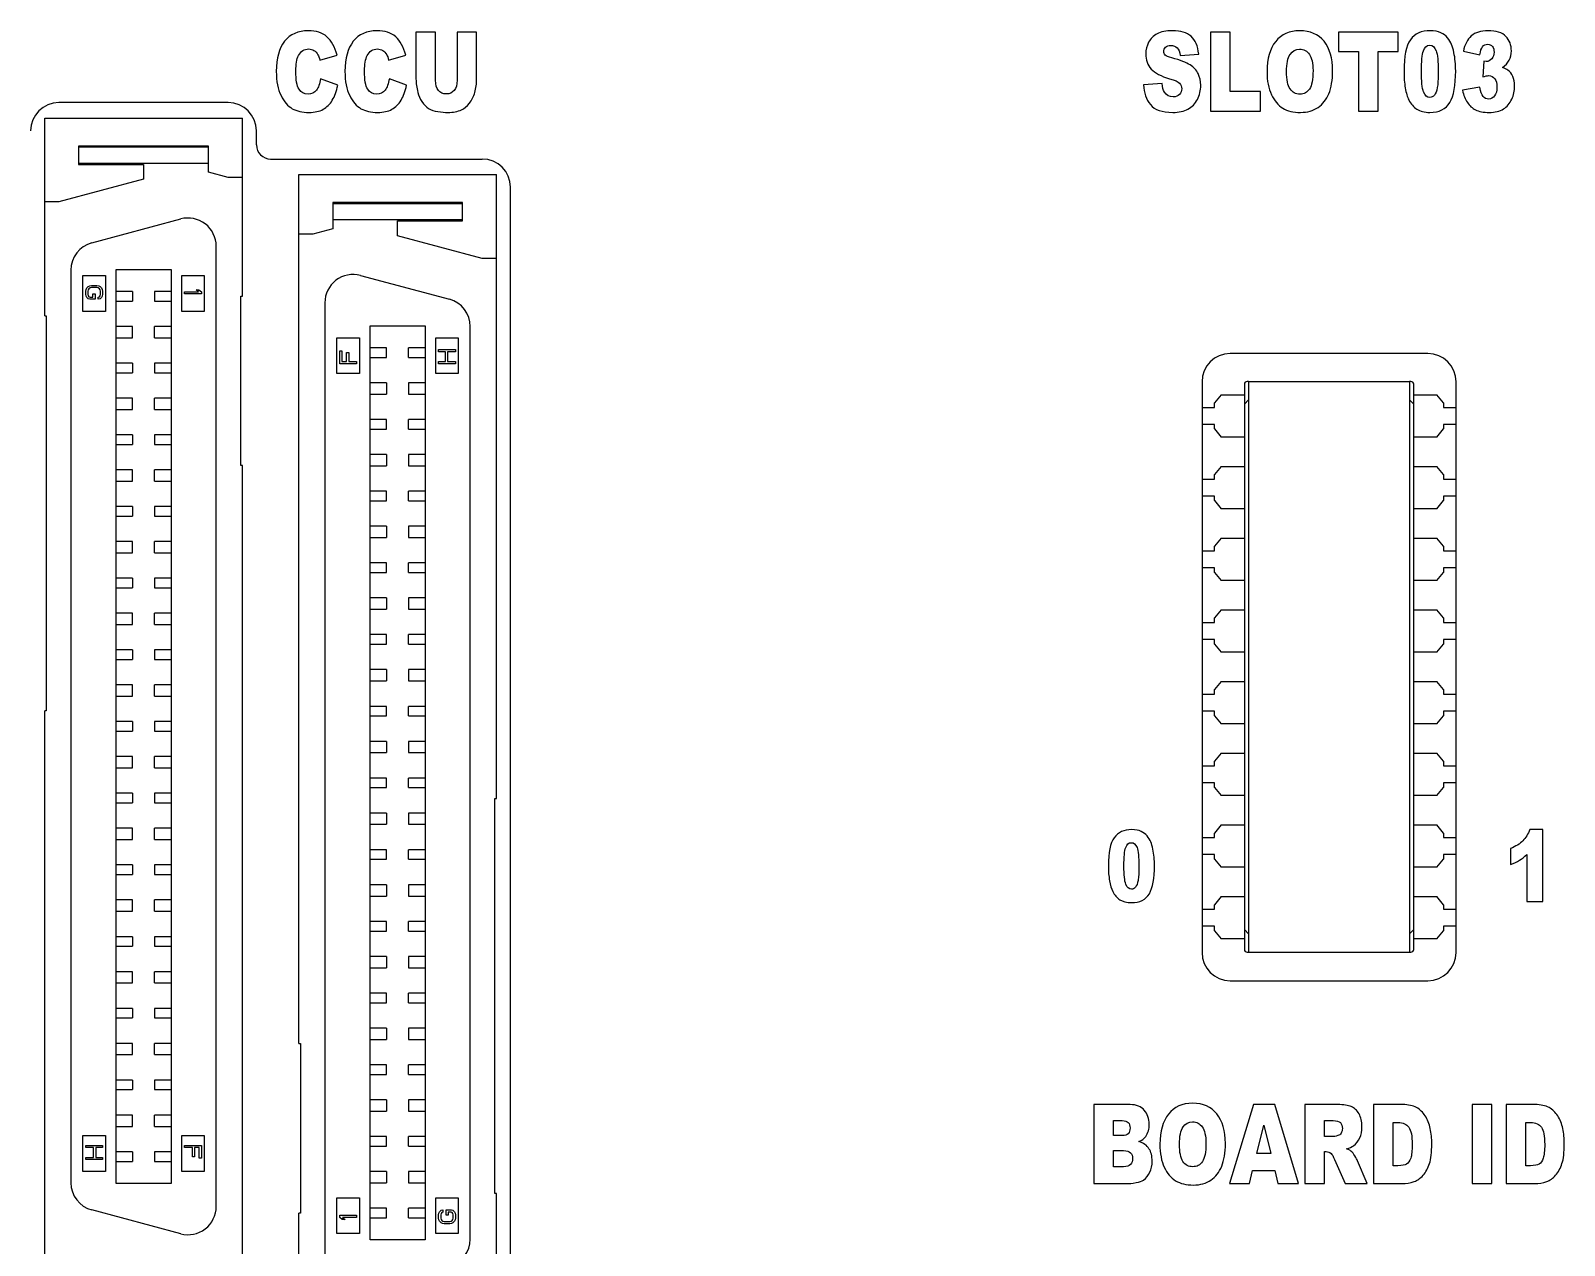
# Model space of a CAD drawing. Header units: inches. Extents: x 3 to 406, y 5 to 135.
# Drawn here: x 46.4 to 100.7, y 28.3 to 71.3 of the extents above; entities that cross this region are included whole.
import ezdxf

# ---------------------------------------------------------------- set-up
doc = ezdxf.new("R2010")
doc.units = ezdxf.units.IN
doc.header["$LTSCALE"] = 1.21
doc.header["$MEASUREMENT"] = 0
for name, color, linetype in [('BSEJ72C_4_00DXF_CONTINUOUS_LINE', 7, 'CONTINUOUS'), ('NONE-67138_DXF_CONTINUOUS_LINE', 7, 'CONTINUOUS'), ('NONE-72470_DXF_CONTINUOUS_LINE', 7, 'CONTINUOUS'), ('NONE-88662_DXF_CONTINUOUS_LINE', 7, 'CONTINUOUS'), ('TE_1734101_5DXF_CONTINUOUS_LINE', 7, 'CONTINUOUS')]:
    doc.layers.add(name, color=color, linetype=linetype)

msp = doc.modelspace()

# ---------------------------------------------------------------- linework, layer by layer
at = {"layer": 'BSEJ72C_4_00DXF_CONTINUOUS_LINE', "color": 4, "linetype": 'Continuous'}
for p, q in [((60.048, 71.28), (60.048, 69.61)), ((60.739, 71.28), (60.048, 71.28)), ((60.739, 69.57), (60.739, 71.28)), ((61.504, 71.28), (61.504, 69.57)), ((62.195, 71.28), (61.504, 71.28)), ((62.195, 69.61), (62.195, 71.28)), ((88.201, 71.28), (88.201, 68.48)), ((88.893, 71.28), (88.201, 71.28)), ((88.893, 69.169), (88.893, 71.28)), ((92.737, 71.28), (92.737, 70.588)), ((94.841, 71.28), (92.737, 71.28)), ((94.841, 70.588), (94.841, 71.28)), ((56.644, 70.286), (57.255, 70.456)), ((59.078, 70.286), (59.689, 70.456)), ((87.126, 70.445), (87.779, 70.493)), ((92.737, 70.588), (93.443, 70.588)), ((93.443, 70.588), (93.443, 68.48)), ((94.135, 68.48), (94.135, 70.588)), ((94.135, 70.588), (94.841, 70.588)), ((97.156, 70.602), (97.744, 70.47)), ((97.879, 70.244), (97.847, 69.689)), ((97.96, 70.235), (97.879, 70.244)), ((57.277, 69.396), (56.67, 69.626)), ((59.711, 69.396), (59.104, 69.626)), ((86.479, 69.458), (85.82, 69.406)), ((89.973, 69.169), (88.893, 69.169)), ((89.973, 68.48), (89.973, 69.169)), ((97.744, 69.322), (97.122, 69.219)), ((88.201, 68.48), (89.973, 68.48)), ((93.443, 68.48), (94.135, 68.48)), ((99.969, 43.022), (99.51, 43.022)), ((99.969, 40.48), (99.969, 43.022)), ((98.823, 42.352), (98.823, 41.783)), ((99.407, 42.146), (99.407, 40.48)), ((99.407, 40.48), (99.969, 40.48)), ((84.06, 33.28), (84.06, 30.48)), ((85.355, 33.28), (84.06, 33.28)), ((89.716, 33.28), (88.874, 30.48)), ((90.471, 33.28), (89.716, 33.28)), ((91.313, 30.48), (90.471, 33.28)), ((91.542, 33.28), (91.542, 30.48)), ((92.696, 33.28), (91.542, 33.28)), ((93.976, 33.28), (93.976, 30.48)), ((95.005, 33.28), (93.976, 33.28)), ((97.472, 33.28), (97.472, 30.48)), ((98.166, 33.28), (97.472, 33.28)), ((98.166, 30.48), (98.166, 33.28)), ((98.672, 33.28), (98.672, 30.48)), ((99.7, 33.28), (98.672, 33.28)), ((84.758, 32.181), (84.758, 32.712)), ((84.758, 32.712), (85.064, 32.712)), ((92.237, 32.145), (92.237, 32.714)), ((92.237, 32.714), (92.541, 32.714)), ((94.668, 31.116), (94.668, 32.646)), ((94.668, 32.646), (94.841, 32.646)), ((99.364, 31.116), (99.364, 32.646)), ((99.364, 32.646), (99.537, 32.646)), ((85.059, 32.181), (84.758, 32.181)), ((89.84, 31.547), (90.085, 32.554)), ((90.085, 32.554), (90.332, 31.547)), ((92.529, 32.145), (92.237, 32.145)), ((84.758, 31.081), (84.758, 31.649)), ((84.758, 31.649), (85.109, 31.649)), ((90.332, 31.547), (89.84, 31.547)), ((92.237, 30.48), (92.237, 31.616)), ((92.237, 31.616), (92.299, 31.616)), ((85.111, 31.081), (84.758, 31.081)), ((92.593, 31.335), (92.963, 30.48)), ((93.746, 30.48), (93.409, 31.289)), ((94.838, 31.116), (94.668, 31.116)), ((99.533, 31.116), (99.364, 31.116)), ((84.06, 30.48), (85.255, 30.48)), ((88.874, 30.48), (89.58, 30.48)), ((89.58, 30.48), (89.689, 30.942)), ((89.689, 30.942), (90.476, 30.942)), ((90.476, 30.942), (90.587, 30.48)), ((90.587, 30.48), (91.313, 30.48)), ((91.542, 30.48), (92.237, 30.48)), ((92.963, 30.48), (93.746, 30.48)), ((93.976, 30.48), (95.005, 30.48)), ((97.472, 30.48), (98.166, 30.48)), ((98.672, 30.48), (99.7, 30.48))]:
    msp.add_line(p, q, dxfattribs=at)
at = {"layer": 'BSEJ72C_4_00DXF_CONTINUOUS_LINE', "color": 7, "linetype": 'Continuous'}
for p, q in [((53.396, 68.78), (47.396, 68.78)), ((54.396, 67.28), (54.396, 67.78)), ((54.896, 66.78), (62.396, 66.78)), ((63.396, 23.68), (63.396, 65.78)), ((95.896, 59.89), (88.896, 59.89)), ((87.896, 58.89), (87.896, 38.67)), ((96.896, 38.67), (96.896, 58.89)), ((88.896, 37.67), (95.896, 37.67))]:
    msp.add_line(p, q, dxfattribs=at)
for centre, radius, start, end in [((47.396, 67.78), 1, 90, 180), ((53.396, 67.78), 1, 0, 90), ((54.896, 67.28), 0.5, 180, 270), ((62.396, 65.78), 1, 0, 90), ((88.896, 58.89), 1, 90, 180), ((95.896, 58.89), 1, 0, 90), ((88.896, 38.67), 1, 180, 270), ((95.896, 38.67), 1, 270, 0)]:
    msp.add_arc(centre, radius, start, end, dxfattribs=at)
at = {"layer": 'BSEJ72C_4_00DXF_CONTINUOUS_LINE', "color": 4, "linetype": 'Continuous'}
for points in [[(56.23, 71.327), (55.869, 71.327), (55.59, 71.201), (55.393, 70.953)], [(56.894, 71.113), (56.733, 71.255), (56.511, 71.327), (56.23, 71.327)], [(58.664, 71.327), (58.303, 71.327), (58.024, 71.201), (57.827, 70.953)], [(59.328, 71.113), (59.167, 71.255), (58.945, 71.327), (58.664, 71.327)], [(86.304, 71.217), (86.17, 71.144), (86.071, 71.043), (86.003, 70.915)], [(86.856, 71.327), (86.622, 71.327), (86.439, 71.289), (86.304, 71.217)], [(87.51, 71.127), (87.36, 71.261), (87.142, 71.327), (86.856, 71.327)], [(91.357, 71.327), (90.994, 71.327), (90.709, 71.199), (90.506, 70.945)], [(92.219, 70.951), (92.017, 71.201), (91.73, 71.327), (91.357, 71.327)], [(95.984, 71.327), (95.669, 71.327), (95.435, 71.22), (95.283, 71.008)], [(96.355, 71.256), (96.258, 71.303), (96.134, 71.327), (95.984, 71.327)], [(96.592, 71.075), (96.531, 71.15), (96.452, 71.211), (96.355, 71.256)], [(98.028, 71.327), (97.773, 71.327), (97.576, 71.264), (97.437, 71.14)], [(98.662, 71.122), (98.531, 71.259), (98.32, 71.327), (98.028, 71.327)], [(55.393, 70.953), (55.195, 70.705), (55.098, 70.349), (55.098, 69.885)], [(55.885, 70.444), (55.969, 70.6), (56.089, 70.68), (56.247, 70.68)], [(56.247, 70.68), (56.315, 70.68), (56.378, 70.661), (56.434, 70.625)], [(57.255, 70.456), (57.176, 70.751), (57.056, 70.97), (56.894, 71.113)], [(57.827, 70.953), (57.629, 70.705), (57.532, 70.349), (57.532, 69.885)], [(58.319, 70.444), (58.403, 70.6), (58.523, 70.68), (58.681, 70.68)], [(58.681, 70.68), (58.749, 70.68), (58.812, 70.661), (58.868, 70.625)], [(59.689, 70.456), (59.61, 70.751), (59.491, 70.97), (59.328, 71.113)], [(86.003, 70.915), (85.936, 70.787), (85.904, 70.651), (85.904, 70.508)], [(86.544, 70.586), (86.544, 70.647), (86.564, 70.699), (86.605, 70.742)], [(86.605, 70.742), (86.645, 70.783), (86.706, 70.806), (86.787, 70.806)], [(86.787, 70.806), (86.885, 70.806), (86.961, 70.777), (87.016, 70.72)], [(87.016, 70.72), (87.071, 70.663), (87.108, 70.571), (87.126, 70.445)], [(87.779, 70.493), (87.75, 70.783), (87.66, 70.993), (87.51, 71.127)], [(90.506, 70.945), (90.301, 70.689), (90.201, 70.334), (90.201, 69.878)], [(91.02, 70.487), (91.104, 70.609), (91.215, 70.672), (91.356, 70.672)], [(91.356, 70.672), (91.501, 70.672), (91.616, 70.611), (91.701, 70.489)], [(92.522, 69.901), (92.522, 70.351), (92.421, 70.701), (92.219, 70.951)], [(95.283, 71.008), (95.13, 70.795), (95.053, 70.422), (95.053, 69.891)], [(95.74, 70.613), (95.785, 70.743), (95.859, 70.81), (95.963, 70.81)], [(95.963, 70.81), (96.063, 70.81), (96.138, 70.745), (96.189, 70.617)], [(96.736, 70.84), (96.701, 70.922), (96.653, 71.001), (96.592, 71.075)], [(96.821, 70.554), (96.8, 70.663), (96.771, 70.758), (96.736, 70.84)], [(97.437, 71.14), (97.298, 71.014), (97.205, 70.835), (97.156, 70.602)], [(97.744, 70.47), (97.76, 70.607), (97.792, 70.705), (97.837, 70.76)], [(97.837, 70.76), (97.883, 70.816), (97.943, 70.844), (98.016, 70.844)], [(98.016, 70.844), (98.086, 70.844), (98.143, 70.817), (98.184, 70.767)], [(98.184, 70.767), (98.224, 70.716), (98.245, 70.647), (98.245, 70.563)], [(98.858, 70.609), (98.858, 70.816), (98.792, 70.986), (98.662, 71.122)], [(55.791, 69.891), (55.791, 70.141), (55.822, 70.325), (55.885, 70.444)], [(56.434, 70.625), (56.49, 70.59), (56.537, 70.539), (56.576, 70.473)], [(56.576, 70.473), (56.6, 70.434), (56.623, 70.371), (56.644, 70.286)], [(58.225, 69.891), (58.225, 70.141), (58.256, 70.325), (58.319, 70.444)], [(58.868, 70.625), (58.924, 70.59), (58.971, 70.539), (59.01, 70.473)], [(59.01, 70.473), (59.034, 70.434), (59.057, 70.371), (59.078, 70.286)], [(85.904, 70.508), (85.904, 70.288), (85.968, 70.109), (86.099, 69.967)], [(86.594, 70.464), (86.561, 70.5), (86.544, 70.54), (86.544, 70.586)], [(86.827, 70.361), (86.705, 70.393), (86.627, 70.428), (86.594, 70.464)], [(87.476, 70.115), (87.345, 70.199), (87.129, 70.281), (86.827, 70.361)], [(87.762, 69.805), (87.702, 69.927), (87.608, 70.031), (87.476, 70.115)], [(90.893, 69.874), (90.893, 70.159), (90.934, 70.363), (91.02, 70.487)], [(91.701, 70.489), (91.787, 70.367), (91.829, 70.176), (91.829, 69.912)], [(95.671, 69.889), (95.671, 70.241), (95.694, 70.483), (95.74, 70.613)], [(96.189, 70.617), (96.239, 70.489), (96.265, 70.239), (96.265, 69.868)], [(96.884, 69.901), (96.884, 70.126), (96.863, 70.344), (96.821, 70.554)], [(98.163, 70.332), (98.108, 70.267), (98.041, 70.235), (97.96, 70.235)], [(98.245, 70.563), (98.245, 70.474), (98.218, 70.397), (98.163, 70.332)], [(98.539, 70.023), (98.646, 70.095), (98.725, 70.181), (98.778, 70.281)], [(98.778, 70.281), (98.831, 70.378), (98.858, 70.487), (98.858, 70.609)], [(55.098, 69.885), (55.098, 69.538), (55.153, 69.253), (55.266, 69.03)], [(55.904, 69.253), (55.828, 69.368), (55.791, 69.582), (55.791, 69.891)], [(56.67, 69.626), (56.639, 69.448), (56.589, 69.312), (56.522, 69.22)], [(57.532, 69.885), (57.532, 69.538), (57.587, 69.253), (57.7, 69.03)], [(58.338, 69.253), (58.262, 69.368), (58.225, 69.582), (58.225, 69.891)], [(59.104, 69.626), (59.073, 69.448), (59.023, 69.312), (58.956, 69.22)], [(60.048, 69.61), (60.048, 69.473), (60.07, 69.316), (60.112, 69.137)], [(60.84, 69.213), (60.773, 69.299), (60.739, 69.417), (60.739, 69.57)], [(61.504, 69.57), (61.504, 69.416), (61.469, 69.295), (61.402, 69.211)], [(62.132, 69.142), (62.174, 69.289), (62.195, 69.444), (62.195, 69.61)], [(86.099, 69.967), (86.228, 69.826), (86.445, 69.712), (86.749, 69.627)], [(86.749, 69.627), (86.934, 69.576), (87.052, 69.522), (87.103, 69.465)], [(87.852, 69.391), (87.852, 69.543), (87.822, 69.681), (87.762, 69.805)], [(90.201, 69.878), (90.201, 69.549), (90.251, 69.278), (90.354, 69.06)], [(91.018, 69.264), (90.934, 69.387), (90.893, 69.591), (90.893, 69.874)], [(91.829, 69.912), (91.829, 69.599), (91.788, 69.381), (91.707, 69.261)], [(92.389, 69.095), (92.477, 69.305), (92.522, 69.572), (92.522, 69.901)], [(95.053, 69.891), (95.053, 69.673), (95.067, 69.477), (95.098, 69.297)], [(95.746, 69.158), (95.695, 69.288), (95.671, 69.532), (95.671, 69.889)], [(96.265, 69.868), (96.265, 69.614), (96.253, 69.427), (96.232, 69.309)], [(96.678, 68.785), (96.815, 69.02), (96.884, 69.393), (96.884, 69.901)], [(97.847, 69.689), (97.932, 69.719), (97.999, 69.734), (98.048, 69.734)], [(98.048, 69.734), (98.14, 69.734), (98.212, 69.698), (98.265, 69.627)], [(98.265, 69.627), (98.319, 69.555), (98.346, 69.456), (98.346, 69.326)], [(98.737, 69.929), (98.692, 69.964), (98.624, 69.996), (98.539, 70.023)], [(98.91, 69.702), (98.869, 69.796), (98.811, 69.872), (98.737, 69.929)], [(98.973, 69.368), (98.973, 69.498), (98.951, 69.608), (98.91, 69.702)], [(55.266, 69.03), (55.377, 68.808), (55.51, 68.652), (55.665, 68.564)], [(56.222, 69.081), (56.085, 69.081), (55.979, 69.139), (55.904, 69.253)], [(56.522, 69.22), (56.454, 69.127), (56.354, 69.081), (56.222, 69.081)], [(57.084, 68.864), (57.171, 69.005), (57.235, 69.183), (57.277, 69.396)], [(57.7, 69.03), (57.811, 68.808), (57.944, 68.652), (58.099, 68.564)], [(58.656, 69.081), (58.519, 69.081), (58.413, 69.139), (58.338, 69.253)], [(58.956, 69.22), (58.889, 69.127), (58.788, 69.081), (58.656, 69.081)], [(59.518, 68.864), (59.605, 69.005), (59.669, 69.183), (59.711, 69.396)], [(60.112, 69.137), (60.138, 69.026), (60.187, 68.919), (60.259, 68.814)], [(61.122, 69.085), (61.002, 69.085), (60.907, 69.127), (60.84, 69.213)], [(61.402, 69.211), (61.335, 69.127), (61.242, 69.085), (61.122, 69.085)], [(61.938, 68.757), (62.027, 68.867), (62.091, 68.995), (62.132, 69.142)], [(85.82, 69.406), (85.838, 69.123), (85.922, 68.89), (86.069, 68.707)], [(86.565, 69.151), (86.521, 69.221), (86.492, 69.324), (86.479, 69.458)], [(86.871, 68.982), (86.738, 68.982), (86.636, 69.037), (86.565, 69.151)], [(87.099, 69.068), (87.045, 69.011), (86.969, 68.982), (86.871, 68.982)], [(87.18, 69.27), (87.18, 69.194), (87.152, 69.125), (87.099, 69.068)], [(87.103, 69.465), (87.154, 69.408), (87.18, 69.343), (87.18, 69.27)], [(87.733, 68.894), (87.812, 69.045), (87.852, 69.211), (87.852, 69.391)], [(90.354, 69.06), (90.457, 68.843), (90.592, 68.682), (90.757, 68.582)], [(91.362, 69.079), (91.217, 69.079), (91.102, 69.14), (91.018, 69.264)], [(91.707, 69.261), (91.625, 69.139), (91.51, 69.079), (91.362, 69.079)], [(92.007, 68.606), (92.173, 68.722), (92.3, 68.885), (92.389, 69.095)], [(95.098, 69.297), (95.128, 69.118), (95.17, 68.978), (95.223, 68.874)], [(95.966, 68.963), (95.869, 68.963), (95.796, 69.028), (95.746, 69.158)], [(96.129, 69.045), (96.083, 68.99), (96.028, 68.963), (95.966, 68.963)], [(96.232, 69.309), (96.21, 69.188), (96.175, 69.1), (96.129, 69.045)], [(97.122, 69.219), (97.162, 69.043), (97.22, 68.898), (97.297, 68.783)], [(97.857, 68.995), (97.805, 69.056), (97.769, 69.165), (97.744, 69.322)], [(98.262, 69.02), (98.207, 68.944), (98.137, 68.906), (98.054, 68.906)], [(98.346, 69.326), (98.346, 69.198), (98.317, 69.097), (98.262, 69.02)], [(98.87, 68.898), (98.938, 69.047), (98.973, 69.204), (98.973, 69.368)], [(55.665, 68.564), (55.819, 68.478), (56.017, 68.432), (56.262, 68.432)], [(56.262, 68.432), (56.462, 68.432), (56.627, 68.468), (56.757, 68.541)], [(56.757, 68.541), (56.887, 68.613), (56.995, 68.72), (57.084, 68.864)], [(58.099, 68.564), (58.253, 68.478), (58.452, 68.432), (58.696, 68.432)], [(58.696, 68.432), (58.896, 68.432), (59.061, 68.468), (59.191, 68.541)], [(59.191, 68.541), (59.321, 68.613), (59.429, 68.72), (59.518, 68.864)], [(60.259, 68.814), (60.331, 68.711), (60.41, 68.631), (60.497, 68.573)], [(60.497, 68.573), (60.583, 68.516), (60.692, 68.48), (60.82, 68.461)], [(61.177, 68.432), (61.365, 68.432), (61.527, 68.464), (61.661, 68.525)], [(61.661, 68.525), (61.758, 68.569), (61.85, 68.646), (61.938, 68.757)], [(86.069, 68.707), (86.216, 68.524), (86.479, 68.432), (86.861, 68.432)], [(86.861, 68.432), (87.077, 68.432), (87.256, 68.472), (87.399, 68.55)], [(87.399, 68.55), (87.542, 68.627), (87.654, 68.741), (87.733, 68.894)], [(90.757, 68.582), (90.922, 68.482), (91.131, 68.432), (91.385, 68.432)], [(91.385, 68.432), (91.632, 68.432), (91.84, 68.489), (92.007, 68.606)], [(95.223, 68.874), (95.298, 68.73), (95.394, 68.619), (95.51, 68.545)], [(95.51, 68.545), (95.626, 68.47), (95.778, 68.432), (95.967, 68.432)], [(95.967, 68.432), (96.303, 68.432), (96.54, 68.548), (96.678, 68.785)], [(97.297, 68.783), (97.373, 68.669), (97.469, 68.581), (97.587, 68.522)], [(97.587, 68.522), (97.704, 68.462), (97.865, 68.432), (98.07, 68.432)], [(98.054, 68.906), (97.975, 68.906), (97.909, 68.934), (97.857, 68.995)], [(98.07, 68.432), (98.277, 68.432), (98.447, 68.474), (98.575, 68.553)], [(98.575, 68.553), (98.704, 68.632), (98.802, 68.749), (98.87, 68.898)], [(60.82, 68.461), (60.948, 68.441), (61.067, 68.432), (61.177, 68.432)], [(85.41, 43.022), (85.129, 43.022), (84.92, 42.927), (84.784, 42.737)], [(85.741, 42.959), (85.654, 43), (85.544, 43.022), (85.41, 43.022)], [(85.953, 42.797), (85.898, 42.864), (85.827, 42.918), (85.741, 42.959)], [(99.51, 43.022), (99.45, 42.865), (99.368, 42.732), (99.264, 42.627)], [(84.784, 42.737), (84.647, 42.546), (84.579, 42.214), (84.579, 41.74)], [(85.13, 41.738), (85.13, 42.052), (85.151, 42.269), (85.192, 42.384)], [(85.192, 42.384), (85.233, 42.5), (85.298, 42.56), (85.391, 42.56)], [(85.391, 42.56), (85.481, 42.56), (85.548, 42.502), (85.593, 42.388)], [(85.593, 42.388), (85.638, 42.274), (85.661, 42.05), (85.661, 41.719)], [(86.081, 42.587), (86.05, 42.661), (86.008, 42.731), (85.953, 42.797)], [(86.158, 42.332), (86.138, 42.429), (86.113, 42.514), (86.081, 42.587)], [(99.264, 42.627), (99.159, 42.519), (99.012, 42.427), (98.823, 42.352)], [(86.214, 41.748), (86.214, 41.95), (86.194, 42.144), (86.158, 42.332)], [(98.823, 41.783), (98.952, 41.83), (99.058, 41.881), (99.143, 41.935)], [(99.143, 41.935), (99.227, 41.989), (99.316, 42.059), (99.407, 42.146)], [(84.579, 41.74), (84.579, 41.545), (84.591, 41.37), (84.619, 41.21)], [(85.197, 41.085), (85.152, 41.201), (85.13, 41.419), (85.13, 41.738)], [(85.661, 41.719), (85.661, 41.493), (85.65, 41.325), (85.631, 41.22)], [(86.03, 40.752), (86.152, 40.962), (86.214, 41.295), (86.214, 41.748)], [(84.619, 41.21), (84.646, 41.049), (84.683, 40.925), (84.731, 40.832)], [(84.731, 40.832), (84.797, 40.703), (84.883, 40.604), (84.987, 40.538)], [(85.394, 40.911), (85.308, 40.911), (85.242, 40.969), (85.197, 41.085)], [(85.54, 40.984), (85.499, 40.935), (85.45, 40.911), (85.394, 40.911)], [(85.631, 41.22), (85.612, 41.112), (85.581, 41.034), (85.54, 40.984)], [(84.987, 40.538), (85.091, 40.471), (85.226, 40.437), (85.395, 40.437)], [(85.395, 40.437), (85.695, 40.437), (85.907, 40.541), (86.03, 40.752)], [(85.852, 33.079), (85.736, 33.213), (85.571, 33.28), (85.355, 33.28)], [(87.562, 33.327), (87.198, 33.327), (86.914, 33.199), (86.711, 32.945)], [(88.424, 32.951), (88.222, 33.201), (87.935, 33.327), (87.562, 33.327)], [(93.186, 33.211), (93.073, 33.257), (92.91, 33.28), (92.696, 33.28)], [(93.459, 32.955), (93.39, 33.079), (93.299, 33.165), (93.186, 33.211)], [(95.495, 33.177), (95.37, 33.245), (95.206, 33.28), (95.005, 33.28)], [(95.804, 32.88), (95.723, 33.008), (95.62, 33.108), (95.495, 33.177)], [(100.19, 33.177), (100.065, 33.245), (99.902, 33.28), (99.7, 33.28)], [(100.5, 32.88), (100.418, 33.008), (100.316, 33.108), (100.19, 33.177)], [(85.064, 32.712), (85.168, 32.712), (85.241, 32.689), (85.284, 32.644)], [(85.284, 32.644), (85.326, 32.598), (85.348, 32.533), (85.348, 32.453)], [(86.026, 32.583), (86.026, 32.779), (85.968, 32.945), (85.852, 33.079)], [(86.711, 32.945), (86.506, 32.689), (86.405, 32.334), (86.405, 31.878)], [(87.224, 32.487), (87.308, 32.609), (87.42, 32.672), (87.56, 32.672)], [(87.56, 32.672), (87.705, 32.672), (87.82, 32.611), (87.906, 32.489)], [(88.726, 31.901), (88.726, 32.351), (88.625, 32.701), (88.424, 32.951)], [(92.541, 32.714), (92.667, 32.714), (92.754, 32.689), (92.799, 32.641)], [(92.799, 32.641), (92.846, 32.592), (92.868, 32.523), (92.868, 32.434)], [(93.564, 32.502), (93.564, 32.68), (93.529, 32.831), (93.459, 32.955)], [(94.841, 32.646), (95.02, 32.646), (95.148, 32.59), (95.225, 32.48)], [(95.982, 32.432), (95.946, 32.602), (95.886, 32.751), (95.804, 32.88)], [(99.537, 32.646), (99.715, 32.646), (99.844, 32.59), (99.921, 32.48)], [(100.678, 32.432), (100.641, 32.602), (100.582, 32.751), (100.5, 32.88)], [(85.284, 32.25), (85.241, 32.204), (85.166, 32.181), (85.059, 32.181)], [(85.348, 32.453), (85.348, 32.365), (85.326, 32.296), (85.284, 32.25)], [(85.661, 31.969), (85.766, 32.015), (85.847, 32.076), (85.903, 32.156)], [(85.903, 32.156), (85.985, 32.275), (86.026, 32.416), (86.026, 32.583)], [(87.097, 31.874), (87.097, 32.159), (87.139, 32.363), (87.224, 32.487)], [(87.906, 32.489), (87.991, 32.367), (88.034, 32.176), (88.034, 31.912)], [(92.713, 32.182), (92.621, 32.157), (92.56, 32.145), (92.529, 32.145)], [(92.825, 32.271), (92.795, 32.223), (92.758, 32.195), (92.713, 32.182)], [(92.868, 32.434), (92.868, 32.372), (92.853, 32.317), (92.825, 32.271)], [(93.265, 31.825), (93.357, 31.895), (93.431, 31.987), (93.483, 32.099)], [(93.483, 32.099), (93.536, 32.212), (93.564, 32.346), (93.564, 32.502)], [(95.225, 32.48), (95.303, 32.371), (95.342, 32.168), (95.342, 31.872)], [(96.037, 31.889), (96.037, 32.08), (96.019, 32.26), (95.982, 32.432)], [(99.921, 32.48), (99.998, 32.371), (100.038, 32.168), (100.038, 31.872)], [(100.733, 31.889), (100.733, 32.08), (100.715, 32.26), (100.678, 32.432)], [(85.109, 31.649), (85.23, 31.649), (85.314, 31.622), (85.363, 31.572)], [(85.363, 31.572), (85.412, 31.522), (85.436, 31.456), (85.436, 31.374)], [(86.016, 31.719), (85.939, 31.838), (85.821, 31.92), (85.661, 31.969)], [(86.13, 31.276), (86.13, 31.454), (86.092, 31.601), (86.016, 31.719)], [(86.405, 31.878), (86.405, 31.549), (86.456, 31.278), (86.559, 31.06)], [(87.222, 31.264), (87.139, 31.387), (87.097, 31.591), (87.097, 31.874)], [(88.034, 31.912), (88.034, 31.599), (87.993, 31.381), (87.912, 31.261)], [(88.593, 31.095), (88.682, 31.305), (88.726, 31.572), (88.726, 31.901)], [(92.299, 31.616), (92.361, 31.616), (92.418, 31.593), (92.467, 31.55)], [(92.467, 31.55), (92.505, 31.517), (92.546, 31.446), (92.593, 31.335)], [(93.021, 31.715), (93.125, 31.744), (93.206, 31.78), (93.265, 31.825)], [(93.202, 31.611), (93.165, 31.645), (93.104, 31.679), (93.021, 31.715)], [(93.313, 31.463), (93.264, 31.54), (93.228, 31.587), (93.202, 31.611)], [(95.342, 31.872), (95.342, 31.647), (95.324, 31.484), (95.29, 31.385)], [(95.955, 31.192), (96.01, 31.356), (96.037, 31.589), (96.037, 31.889)], [(100.038, 31.872), (100.038, 31.647), (100.019, 31.484), (99.985, 31.385)], [(100.65, 31.192), (100.705, 31.356), (100.733, 31.589), (100.733, 31.889)], [(85.363, 31.16), (85.314, 31.106), (85.23, 31.081), (85.111, 31.081)], [(85.436, 31.374), (85.436, 31.284), (85.412, 31.213), (85.363, 31.16)], [(86.049, 30.885), (86.103, 30.999), (86.13, 31.131), (86.13, 31.276)], [(86.559, 31.06), (86.662, 30.843), (86.796, 30.682), (86.961, 30.582)], [(87.566, 31.079), (87.421, 31.079), (87.307, 31.14), (87.222, 31.264)], [(87.912, 31.261), (87.829, 31.139), (87.715, 31.079), (87.566, 31.079)], [(88.211, 30.606), (88.378, 30.722), (88.505, 30.885), (88.593, 31.095)], [(93.409, 31.289), (93.393, 31.331), (93.36, 31.389), (93.313, 31.463)], [(95.147, 31.175), (95.086, 31.135), (94.982, 31.116), (94.838, 31.116)], [(95.29, 31.385), (95.255, 31.286), (95.208, 31.215), (95.147, 31.175)], [(95.728, 30.778), (95.825, 30.888), (95.9, 31.028), (95.955, 31.192)], [(99.842, 31.175), (99.781, 31.135), (99.677, 31.116), (99.533, 31.116)], [(99.985, 31.385), (99.951, 31.286), (99.903, 31.215), (99.842, 31.175)], [(100.424, 30.778), (100.521, 30.888), (100.595, 31.028), (100.65, 31.192)], [(85.255, 30.48), (85.305, 30.48), (85.409, 30.491), (85.565, 30.517)], [(85.565, 30.517), (85.681, 30.537), (85.77, 30.568), (85.828, 30.609)], [(85.828, 30.609), (85.921, 30.676), (85.994, 30.768), (86.049, 30.885)], [(86.961, 30.582), (87.126, 30.482), (87.336, 30.432), (87.589, 30.432)], [(87.589, 30.432), (87.837, 30.432), (88.045, 30.489), (88.211, 30.606)], [(95.005, 30.48), (95.127, 30.48), (95.264, 30.504), (95.417, 30.556)], [(95.417, 30.556), (95.527, 30.592), (95.631, 30.667), (95.728, 30.778)], [(99.7, 30.48), (99.822, 30.48), (99.96, 30.504), (100.113, 30.556)], [(100.113, 30.556), (100.223, 30.592), (100.326, 30.667), (100.424, 30.778)]]:
    msp.add_open_spline(points, degree=3, dxfattribs=at)
at = {"layer": 'NONE-67138_DXF_CONTINUOUS_LINE', "color": 7, "linetype": 'Continuous'}
for p, q in [((88.577, 58.43), (88.34, 58.142)), ((88.34, 57.98), (88.34, 58.142)), ((88.577, 58.43), (89.396, 58.43)), ((95.396, 58.43), (96.216, 58.43)), ((96.453, 58.142), (96.216, 58.43)), ((96.453, 58.142), (96.453, 57.98)), ((87.896, 57.98), (88.34, 57.98)), ((96.453, 57.98), (96.896, 57.98)), ((88.34, 57.38), (87.896, 57.38)), ((88.34, 57.217), (88.34, 57.38)), ((88.34, 57.217), (88.577, 56.93)), ((96.216, 56.93), (96.453, 57.217)), ((96.453, 57.38), (96.453, 57.217)), ((96.896, 57.38), (96.453, 57.38)), ((89.396, 56.93), (88.577, 56.93)), ((96.216, 56.93), (95.396, 56.93)), ((87.896, 55.44), (88.34, 55.44)), ((88.577, 55.89), (88.34, 55.602)), ((88.34, 55.44), (88.34, 55.602)), ((88.577, 55.89), (89.396, 55.89)), ((95.396, 55.89), (96.216, 55.89)), ((96.453, 55.602), (96.216, 55.89)), ((96.453, 55.602), (96.453, 55.44)), ((96.453, 55.44), (96.896, 55.44)), ((88.34, 54.84), (87.896, 54.84)), ((88.34, 54.677), (88.34, 54.84)), ((88.34, 54.677), (88.577, 54.39)), ((89.396, 54.39), (88.577, 54.39)), ((96.216, 54.39), (95.396, 54.39)), ((96.216, 54.39), (96.453, 54.677)), ((96.453, 54.84), (96.453, 54.677)), ((96.896, 54.84), (96.453, 54.84)), ((88.577, 53.35), (88.34, 53.062)), ((88.577, 53.35), (89.396, 53.35)), ((95.396, 53.35), (96.216, 53.35)), ((96.453, 53.062), (96.216, 53.35)), ((87.896, 52.9), (88.34, 52.9)), ((88.34, 52.9), (88.34, 53.062)), ((96.453, 53.062), (96.453, 52.9)), ((96.453, 52.9), (96.896, 52.9)), ((88.34, 52.3), (87.896, 52.3)), ((88.34, 52.137), (88.34, 52.3)), ((96.453, 52.3), (96.453, 52.137)), ((96.896, 52.3), (96.453, 52.3)), ((88.34, 52.137), (88.577, 51.85)), ((89.396, 51.85), (88.577, 51.85)), ((96.216, 51.85), (95.396, 51.85)), ((96.216, 51.85), (96.453, 52.137)), ((88.577, 50.81), (88.34, 50.522)), ((88.577, 50.81), (89.396, 50.81)), ((95.396, 50.81), (96.216, 50.81)), ((96.453, 50.522), (96.216, 50.81)), ((87.896, 50.36), (88.34, 50.36)), ((88.34, 50.36), (88.34, 50.522)), ((96.453, 50.522), (96.453, 50.36)), ((96.453, 50.36), (96.896, 50.36)), ((88.34, 49.76), (87.896, 49.76)), ((88.34, 49.597), (88.34, 49.76)), ((88.34, 49.597), (88.577, 49.31)), ((96.216, 49.31), (96.453, 49.597)), ((96.453, 49.76), (96.453, 49.597)), ((96.896, 49.76), (96.453, 49.76)), ((89.396, 49.31), (88.577, 49.31)), ((96.216, 49.31), (95.396, 49.31)), ((87.896, 47.82), (88.34, 47.82)), ((88.577, 48.27), (88.34, 47.982)), ((88.34, 47.82), (88.34, 47.982)), ((88.577, 48.27), (89.396, 48.27)), ((95.396, 48.27), (96.216, 48.27)), ((96.453, 47.982), (96.216, 48.27)), ((96.453, 47.982), (96.453, 47.82)), ((96.453, 47.82), (96.896, 47.82)), ((88.34, 47.22), (87.896, 47.22)), ((88.34, 47.057), (88.34, 47.22)), ((88.34, 47.057), (88.577, 46.77)), ((89.396, 46.77), (88.577, 46.77)), ((96.216, 46.77), (95.396, 46.77)), ((96.216, 46.77), (96.453, 47.057)), ((96.453, 47.22), (96.453, 47.057)), ((96.896, 47.22), (96.453, 47.22)), ((88.577, 45.73), (88.34, 45.442)), ((88.577, 45.73), (89.396, 45.73)), ((95.396, 45.73), (96.216, 45.73)), ((96.453, 45.442), (96.216, 45.73)), ((87.896, 45.28), (88.34, 45.28)), ((88.34, 45.28), (88.34, 45.442)), ((96.453, 45.442), (96.453, 45.28)), ((96.453, 45.28), (96.896, 45.28)), ((88.34, 44.68), (87.896, 44.68)), ((88.34, 44.517), (88.34, 44.68)), ((96.453, 44.68), (96.453, 44.517)), ((96.896, 44.68), (96.453, 44.68)), ((88.34, 44.517), (88.577, 44.23)), ((89.396, 44.23), (88.577, 44.23)), ((96.216, 44.23), (95.396, 44.23)), ((96.216, 44.23), (96.453, 44.517)), ((88.577, 43.19), (88.34, 42.902)), ((88.577, 43.19), (89.396, 43.19)), ((95.396, 43.19), (96.216, 43.19)), ((96.453, 42.902), (96.216, 43.19)), ((87.896, 42.74), (88.34, 42.74)), ((88.34, 42.74), (88.34, 42.902)), ((96.453, 42.902), (96.453, 42.74)), ((96.453, 42.74), (96.896, 42.74)), ((88.34, 42.14), (87.896, 42.14)), ((88.34, 41.977), (88.34, 42.14)), ((88.34, 41.977), (88.577, 41.69)), ((96.216, 41.69), (96.453, 41.977)), ((96.453, 42.14), (96.453, 41.977)), ((96.896, 42.14), (96.453, 42.14)), ((89.396, 41.69), (88.577, 41.69)), ((96.216, 41.69), (95.396, 41.69)), ((88.577, 40.65), (88.34, 40.362)), ((88.34, 40.2), (88.34, 40.362)), ((88.577, 40.65), (89.396, 40.65)), ((95.396, 40.65), (96.216, 40.65)), ((96.453, 40.362), (96.216, 40.65)), ((96.453, 40.362), (96.453, 40.2)), ((87.896, 40.2), (88.34, 40.2)), ((96.453, 40.2), (96.896, 40.2)), ((88.34, 39.6), (87.896, 39.6)), ((88.34, 39.437), (88.34, 39.6)), ((88.34, 39.437), (88.577, 39.15)), ((89.396, 39.15), (88.577, 39.15)), ((96.216, 39.15), (95.396, 39.15)), ((96.216, 39.15), (96.453, 39.437)), ((96.453, 39.6), (96.453, 39.437)), ((96.896, 39.6), (96.453, 39.6))]:
    msp.add_line(p, q, dxfattribs=at)
at = {"layer": 'NONE-72470_DXF_CONTINUOUS_LINE', "color": 7, "linetype": 'Continuous'}
for p, q in [((89.546, 58.9), (89.546, 38.68)), ((89.546, 58.9), (95.246, 58.9)), ((95.246, 58.9), (95.246, 38.68)), ((89.546, 38.68), (95.246, 38.68))]:
    msp.add_line(p, q, dxfattribs=at)
at = {"layer": 'NONE-88662_DXF_CONTINUOUS_LINE', "color": 7, "linetype": 'Continuous'}
for p, q in [((89.396, 58.8), (89.396, 38.78)), ((89.546, 58.9), (89.496, 58.9)), ((95.296, 58.9), (95.246, 58.9)), ((95.396, 38.78), (95.396, 58.8)), ((89.396, 58.1), (89.546, 58.25)), ((95.396, 58.1), (95.246, 58.25)), ((89.546, 39.33), (89.396, 39.48)), ((95.246, 39.33), (95.396, 39.48)), ((89.496, 38.68), (89.546, 38.68)), ((95.246, 38.68), (95.296, 38.68))]:
    msp.add_line(p, q, dxfattribs=at)
for centre, start, end in [((89.496, 58.8), 90, 180), ((95.296, 58.8), 0, 90), ((89.496, 38.78), 180, 270), ((95.296, 38.78), 270, 0)]:
    msp.add_arc(centre, 0.1, start, end, dxfattribs=at)
at = {"layer": 'TE_1734101_5DXF_CONTINUOUS_LINE', "color": 7, "linetype": 'Continuous'}
for p, q in [((46.896, 61.23), (46.896, 68.23)), ((46.896, 68.23), (53.896, 68.23)), ((53.896, 61.92), (53.896, 68.23)), ((48.096, 67.235), (48.096, 66.585)), ((52.696, 67.235), (48.096, 67.235)), ((52.696, 67.195), (48.096, 67.195)), ((52.696, 66.31), (52.696, 67.235)), ((52.696, 66.624), (48.096, 66.624)), ((48.096, 66.585), (50.396, 66.585)), ((50.396, 66.585), (50.396, 66.063)), ((53.396, 66.122), (52.696, 66.31)), ((50.396, 66.063), (47.396, 65.259)), ((53.896, 66.122), (53.396, 66.122)), ((55.896, 35.44), (55.896, 66.23)), ((55.896, 66.23), (62.896, 66.23)), ((62.896, 44.13), (62.896, 66.23)), ((47.396, 65.259), (46.896, 65.259)), ((57.096, 65.235), (57.096, 64.31)), ((61.696, 65.235), (57.096, 65.235)), ((61.696, 64.585), (61.696, 65.235)), ((61.696, 65.195), (57.096, 65.195)), ((48.563, 63.812), (51.713, 64.656)), ((56.396, 64.122), (55.896, 64.122)), ((57.096, 64.31), (56.396, 64.122)), ((61.696, 64.624), (57.096, 64.624)), ((59.396, 64.063), (59.396, 64.585)), ((59.396, 64.585), (61.696, 64.585)), ((52.971, 29.67), (52.971, 63.69)), ((62.396, 63.259), (59.396, 64.063)), ((62.896, 63.259), (62.396, 63.259)), ((47.821, 62.846), (47.821, 30.514)), ((48.246, 61.38), (48.246, 62.65)), ((48.246, 62.65), (49.046, 62.65)), ((49.046, 62.65), (49.046, 61.38)), ((49.421, 30.49), (49.421, 62.87)), ((49.421, 62.87), (51.371, 62.87)), ((51.371, 62.87), (51.371, 30.49)), ((51.746, 61.38), (51.746, 62.65)), ((51.746, 62.65), (52.546, 62.65)), ((52.546, 62.65), (52.546, 61.38)), ((58.08, 62.656), (61.23, 61.812)), ((48.346, 62.1), (48.359, 62.162)), ((48.346, 61.987), (48.346, 62.1)), ((48.359, 61.925), (48.346, 61.987)), ((48.359, 62.162), (48.385, 62.212)), ((48.385, 62.212), (48.436, 62.262)), ((48.436, 62.15), (48.423, 62.1)), ((48.423, 62.1), (48.423, 61.987)), ((48.423, 61.987), (48.436, 61.937)), ((48.436, 62.262), (48.487, 62.287)), ((48.461, 62.187), (48.436, 62.15)), ((48.5, 62.212), (48.461, 62.187)), ((48.487, 62.287), (48.551, 62.3)), ((48.551, 62.225), (48.5, 62.212)), ((48.551, 62.3), (48.742, 62.3)), ((48.742, 62.225), (48.551, 62.225)), ((48.602, 61.887), (48.602, 62)), ((48.602, 62), (48.678, 62)), ((48.678, 62), (48.678, 61.812)), ((48.742, 62.3), (48.806, 62.287)), ((48.793, 62.212), (48.742, 62.225)), ((48.831, 62.187), (48.793, 62.212)), ((48.806, 62.287), (48.857, 62.262)), ((48.857, 62.15), (48.831, 62.187)), ((48.857, 62.262), (48.908, 62.212)), ((48.87, 62.1), (48.857, 62.15)), ((48.857, 61.937), (48.87, 61.987)), ((48.87, 61.987), (48.87, 62.1)), ((48.908, 62.212), (48.934, 62.162)), ((48.934, 62.162), (48.946, 62.1)), ((48.946, 61.987), (48.934, 61.925)), ((48.946, 62.1), (48.946, 61.987)), ((50.006, 62.09), (49.421, 62.09)), ((50.006, 62.09), (50.006, 61.75)), ((50.786, 62.09), (50.786, 61.75)), ((51.371, 62.09), (50.786, 62.09)), ((51.846, 62), (51.846, 62.075)), ((51.846, 62.075), (52.344, 62.075)), ((52.446, 62), (51.846, 62)), ((52.344, 62.075), (52.255, 62.15)), ((52.255, 62.15), (52.357, 62.15)), ((52.357, 62.15), (52.446, 62.075)), ((52.446, 62.075), (52.446, 62)), ((48.385, 61.875), (48.359, 61.925)), ((48.436, 61.825), (48.385, 61.875)), ((48.436, 61.937), (48.461, 61.9)), ((48.487, 61.812), (48.436, 61.825)), ((48.461, 61.9), (48.5, 61.887)), ((48.678, 61.812), (48.487, 61.812)), ((48.5, 61.887), (48.602, 61.887)), ((48.793, 61.887), (48.831, 61.9)), ((48.793, 61.812), (48.793, 61.887)), ((48.857, 61.825), (48.793, 61.812)), ((48.831, 61.9), (48.857, 61.937)), ((48.908, 61.875), (48.857, 61.825)), ((48.934, 61.925), (48.908, 61.875)), ((49.421, 61.75), (50.006, 61.75)), ((50.786, 61.75), (51.371, 61.75)), ((53.841, 55.92), (53.841, 61.92)), ((53.841, 61.92), (53.896, 61.92)), ((56.821, 61.69), (56.821, 27.67)), ((46.896, 61.23), (46.951, 61.23)), ((46.951, 61.23), (46.951, 47.23)), ((49.046, 61.38), (48.246, 61.38)), ((52.546, 61.38), (51.746, 61.38)), ((58.421, 28.49), (58.421, 60.87)), ((58.421, 60.87), (60.371, 60.87)), ((60.371, 60.87), (60.371, 28.49)), ((50.006, 60.85), (49.421, 60.85)), ((49.421, 60.45), (50.006, 60.45)), ((50.006, 60.45), (50.006, 60.85)), ((50.786, 60.45), (50.786, 60.85)), ((51.371, 60.85), (50.786, 60.85)), ((50.786, 60.45), (51.371, 60.45)), ((57.246, 59.18), (57.246, 60.45)), ((57.246, 60.45), (58.046, 60.45)), ((58.046, 60.45), (58.046, 59.18)), ((60.746, 59.18), (60.746, 60.45)), ((60.746, 60.45), (61.546, 60.45)), ((61.546, 60.45), (61.546, 59.18)), ((61.971, 28.514), (61.971, 60.846)), ((57.346, 59.53), (57.346, 59.98)), ((57.346, 59.98), (57.423, 59.98)), ((57.423, 59.98), (57.423, 59.605)), ((57.589, 59.605), (57.589, 59.93)), ((57.589, 59.93), (57.665, 59.93)), ((57.665, 59.93), (57.665, 59.605)), ((59.006, 60.09), (58.421, 60.09)), ((59.006, 59.75), (59.006, 60.09)), ((59.786, 59.75), (59.786, 60.09)), ((60.371, 60.09), (59.786, 60.09)), ((60.846, 59.955), (60.846, 60.03)), ((60.846, 60.03), (61.446, 60.03)), ((61.089, 59.955), (60.846, 59.955)), ((61.089, 59.605), (61.089, 59.955)), ((61.165, 59.955), (61.165, 59.605)), ((61.446, 59.955), (61.165, 59.955)), ((61.446, 60.03), (61.446, 59.955)), ((50.006, 59.55), (49.421, 59.55)), ((50.006, 59.55), (50.006, 59.21)), ((50.786, 59.55), (50.786, 59.21)), ((51.371, 59.55), (50.786, 59.55)), ((57.946, 59.53), (57.346, 59.53)), ((57.423, 59.605), (57.589, 59.605)), ((57.665, 59.605), (57.946, 59.605)), ((57.946, 59.605), (57.946, 59.53)), ((58.421, 59.75), (59.006, 59.75)), ((59.786, 59.75), (60.371, 59.75)), ((60.846, 59.53), (60.846, 59.605)), ((60.846, 59.605), (61.089, 59.605)), ((61.446, 59.53), (60.846, 59.53)), ((61.165, 59.605), (61.446, 59.605)), ((61.446, 59.605), (61.446, 59.53)), ((49.421, 59.21), (50.006, 59.21)), ((50.786, 59.21), (51.371, 59.21)), ((58.046, 59.18), (57.246, 59.18)), ((59.006, 58.85), (58.421, 58.85)), ((59.006, 58.85), (59.006, 58.45)), ((59.786, 58.85), (59.786, 58.45)), ((60.371, 58.85), (59.786, 58.85)), ((61.546, 59.18), (60.746, 59.18)), ((50.006, 58.31), (49.421, 58.31)), ((50.006, 57.91), (50.006, 58.31)), ((50.786, 57.91), (50.786, 58.31)), ((51.371, 58.31), (50.786, 58.31)), ((58.421, 58.45), (59.006, 58.45)), ((59.786, 58.45), (60.371, 58.45)), ((49.421, 57.91), (50.006, 57.91)), ((50.786, 57.91), (51.371, 57.91)), ((59.006, 57.55), (58.421, 57.55)), ((58.421, 57.21), (59.006, 57.21)), ((59.006, 57.21), (59.006, 57.55)), ((59.786, 57.21), (59.786, 57.55)), ((60.371, 57.55), (59.786, 57.55)), ((59.786, 57.21), (60.371, 57.21)), ((50.006, 57.01), (49.421, 57.01)), ((49.421, 56.67), (50.006, 56.67)), ((50.006, 57.01), (50.006, 56.67)), ((50.786, 57.01), (50.786, 56.67)), ((51.371, 57.01), (50.786, 57.01)), ((50.786, 56.67), (51.371, 56.67)), ((59.006, 56.31), (58.421, 56.31)), ((59.006, 56.31), (59.006, 55.91)), ((59.786, 56.31), (59.786, 55.91)), ((60.371, 56.31), (59.786, 56.31)), ((50.006, 55.77), (49.421, 55.77)), ((50.006, 55.37), (50.006, 55.77)), ((50.786, 55.37), (50.786, 55.77)), ((51.371, 55.77), (50.786, 55.77)), ((53.896, 55.92), (53.841, 55.92)), ((53.896, 25.13), (53.896, 55.92)), ((58.421, 55.91), (59.006, 55.91)), ((59.786, 55.91), (60.371, 55.91)), ((49.421, 55.37), (50.006, 55.37)), ((50.786, 55.37), (51.371, 55.37)), ((59.006, 55.01), (58.421, 55.01)), ((59.006, 54.67), (59.006, 55.01)), ((59.786, 54.67), (59.786, 55.01)), ((60.371, 55.01), (59.786, 55.01)), ((50.006, 54.47), (49.421, 54.47)), ((50.006, 54.47), (50.006, 54.13)), ((50.786, 54.47), (50.786, 54.13)), ((51.371, 54.47), (50.786, 54.47)), ((58.421, 54.67), (59.006, 54.67)), ((59.786, 54.67), (60.371, 54.67)), ((49.421, 54.13), (50.006, 54.13)), ((50.786, 54.13), (51.371, 54.13)), ((59.006, 53.77), (58.421, 53.77)), ((58.421, 53.37), (59.006, 53.37)), ((59.006, 53.77), (59.006, 53.37)), ((59.786, 53.77), (59.786, 53.37)), ((60.371, 53.77), (59.786, 53.77)), ((59.786, 53.37), (60.371, 53.37)), ((50.006, 53.23), (49.421, 53.23)), ((49.421, 52.83), (50.006, 52.83)), ((50.006, 52.83), (50.006, 53.23)), ((50.786, 52.83), (50.786, 53.23)), ((51.371, 53.23), (50.786, 53.23)), ((50.786, 52.83), (51.371, 52.83)), ((59.006, 52.47), (58.421, 52.47)), ((59.006, 52.13), (59.006, 52.47)), ((59.786, 52.13), (59.786, 52.47)), ((60.371, 52.47), (59.786, 52.47)), ((50.006, 51.93), (49.421, 51.93)), ((50.006, 51.93), (50.006, 51.59)), ((50.786, 51.93), (50.786, 51.59)), ((51.371, 51.93), (50.786, 51.93)), ((58.421, 52.13), (59.006, 52.13)), ((59.786, 52.13), (60.371, 52.13)), ((49.421, 51.59), (50.006, 51.59)), ((50.786, 51.59), (51.371, 51.59)), ((59.006, 51.23), (58.421, 51.23)), ((59.006, 51.23), (59.006, 50.83)), ((59.786, 51.23), (59.786, 50.83)), ((60.371, 51.23), (59.786, 51.23)), ((50.006, 50.69), (49.421, 50.69)), ((50.006, 50.29), (50.006, 50.69)), ((50.786, 50.29), (50.786, 50.69)), ((51.371, 50.69), (50.786, 50.69)), ((58.421, 50.83), (59.006, 50.83)), ((59.786, 50.83), (60.371, 50.83)), ((49.421, 50.29), (50.006, 50.29)), ((50.786, 50.29), (51.371, 50.29)), ((59.006, 49.93), (58.421, 49.93)), ((58.421, 49.59), (59.006, 49.59)), ((59.006, 49.59), (59.006, 49.93)), ((59.786, 49.59), (59.786, 49.93)), ((60.371, 49.93), (59.786, 49.93)), ((59.786, 49.59), (60.371, 49.59)), ((50.006, 49.39), (49.421, 49.39)), ((49.421, 49.05), (50.006, 49.05)), ((50.006, 49.39), (50.006, 49.05)), ((50.786, 49.39), (50.786, 49.05)), ((51.371, 49.39), (50.786, 49.39)), ((50.786, 49.05), (51.371, 49.05)), ((59.006, 48.69), (58.421, 48.69)), ((59.006, 48.69), (59.006, 48.29)), ((59.786, 48.69), (59.786, 48.29)), ((60.371, 48.69), (59.786, 48.69)), ((50.006, 48.15), (49.421, 48.15)), ((50.006, 47.75), (50.006, 48.15)), ((50.786, 47.75), (50.786, 48.15)), ((51.371, 48.15), (50.786, 48.15)), ((58.421, 48.29), (59.006, 48.29)), ((59.786, 48.29), (60.371, 48.29)), ((49.421, 47.75), (50.006, 47.75)), ((50.786, 47.75), (51.371, 47.75)), ((59.006, 47.39), (58.421, 47.39)), ((59.006, 47.05), (59.006, 47.39)), ((59.786, 47.05), (59.786, 47.39)), ((60.371, 47.39), (59.786, 47.39)), ((46.896, 25.13), (46.896, 47.23)), ((46.951, 47.23), (46.896, 47.23)), ((50.006, 46.85), (49.421, 46.85)), ((50.006, 46.85), (50.006, 46.51)), ((50.786, 46.85), (50.786, 46.51)), ((51.371, 46.85), (50.786, 46.85)), ((58.421, 47.05), (59.006, 47.05)), ((59.786, 47.05), (60.371, 47.05)), ((49.421, 46.51), (50.006, 46.51)), ((50.786, 46.51), (51.371, 46.51)), ((59.006, 46.15), (58.421, 46.15)), ((58.421, 45.75), (59.006, 45.75)), ((59.006, 46.15), (59.006, 45.75)), ((59.786, 46.15), (59.786, 45.75)), ((60.371, 46.15), (59.786, 46.15)), ((59.786, 45.75), (60.371, 45.75)), ((50.006, 45.61), (49.421, 45.61)), ((49.421, 45.21), (50.006, 45.21)), ((50.006, 45.21), (50.006, 45.61)), ((50.786, 45.21), (50.786, 45.61)), ((51.371, 45.61), (50.786, 45.61)), ((50.786, 45.21), (51.371, 45.21)), ((59.006, 44.85), (58.421, 44.85)), ((59.006, 44.51), (59.006, 44.85)), ((59.786, 44.51), (59.786, 44.85)), ((60.371, 44.85), (59.786, 44.85)), ((50.006, 44.31), (49.421, 44.31)), ((50.006, 44.31), (50.006, 43.97)), ((50.786, 44.31), (50.786, 43.97)), ((51.371, 44.31), (50.786, 44.31)), ((58.421, 44.51), (59.006, 44.51)), ((59.786, 44.51), (60.371, 44.51)), ((62.841, 30.13), (62.841, 44.13)), ((62.841, 44.13), (62.896, 44.13)), ((49.421, 43.97), (50.006, 43.97)), ((50.786, 43.97), (51.371, 43.97)), ((59.006, 43.61), (58.421, 43.61)), ((59.006, 43.61), (59.006, 43.21)), ((59.786, 43.61), (59.786, 43.21)), ((60.371, 43.61), (59.786, 43.61)), ((50.006, 43.07), (49.421, 43.07)), ((50.006, 42.67), (50.006, 43.07)), ((50.786, 42.67), (50.786, 43.07)), ((51.371, 43.07), (50.786, 43.07)), ((58.421, 43.21), (59.006, 43.21)), ((59.786, 43.21), (60.371, 43.21)), ((49.421, 42.67), (50.006, 42.67)), ((50.786, 42.67), (51.371, 42.67)), ((59.006, 42.31), (58.421, 42.31)), ((58.421, 41.97), (59.006, 41.97)), ((59.006, 41.97), (59.006, 42.31)), ((59.786, 41.97), (59.786, 42.31)), ((60.371, 42.31), (59.786, 42.31)), ((59.786, 41.97), (60.371, 41.97)), ((50.006, 41.77), (49.421, 41.77)), ((49.421, 41.43), (50.006, 41.43)), ((50.006, 41.77), (50.006, 41.43)), ((50.786, 41.77), (50.786, 41.43)), ((51.371, 41.77), (50.786, 41.77)), ((50.786, 41.43), (51.371, 41.43)), ((59.006, 41.07), (58.421, 41.07)), ((59.006, 41.07), (59.006, 40.67)), ((59.786, 41.07), (59.786, 40.67)), ((60.371, 41.07), (59.786, 41.07)), ((50.006, 40.53), (49.421, 40.53)), ((50.006, 40.13), (50.006, 40.53)), ((50.786, 40.13), (50.786, 40.53)), ((51.371, 40.53), (50.786, 40.53)), ((58.421, 40.67), (59.006, 40.67)), ((59.786, 40.67), (60.371, 40.67)), ((49.421, 40.13), (50.006, 40.13)), ((50.786, 40.13), (51.371, 40.13)), ((59.006, 39.77), (58.421, 39.77)), ((59.006, 39.43), (59.006, 39.77)), ((59.786, 39.43), (59.786, 39.77)), ((60.371, 39.77), (59.786, 39.77)), ((50.006, 39.23), (49.421, 39.23)), ((50.006, 39.23), (50.006, 38.89)), ((50.786, 39.23), (50.786, 38.89)), ((51.371, 39.23), (50.786, 39.23)), ((58.421, 39.43), (59.006, 39.43)), ((59.786, 39.43), (60.371, 39.43)), ((49.421, 38.89), (50.006, 38.89)), ((50.786, 38.89), (51.371, 38.89)), ((59.006, 38.53), (58.421, 38.53)), ((58.421, 38.13), (59.006, 38.13)), ((59.006, 38.53), (59.006, 38.13)), ((59.786, 38.53), (59.786, 38.13)), ((60.371, 38.53), (59.786, 38.53)), ((59.786, 38.13), (60.371, 38.13)), ((50.006, 37.99), (49.421, 37.99)), ((49.421, 37.59), (50.006, 37.59)), ((50.006, 37.59), (50.006, 37.99)), ((50.786, 37.59), (50.786, 37.99)), ((51.371, 37.99), (50.786, 37.99)), ((50.786, 37.59), (51.371, 37.59)), ((59.006, 37.23), (58.421, 37.23)), ((59.006, 36.89), (59.006, 37.23)), ((59.786, 36.89), (59.786, 37.23)), ((60.371, 37.23), (59.786, 37.23)), ((50.006, 36.69), (49.421, 36.69)), ((50.006, 36.69), (50.006, 36.35)), ((50.786, 36.69), (50.786, 36.35)), ((51.371, 36.69), (50.786, 36.69)), ((58.421, 36.89), (59.006, 36.89)), ((59.786, 36.89), (60.371, 36.89)), ((49.421, 36.35), (50.006, 36.35)), ((50.786, 36.35), (51.371, 36.35)), ((59.006, 35.99), (58.421, 35.99)), ((59.006, 35.99), (59.006, 35.59)), ((59.786, 35.99), (59.786, 35.59)), ((60.371, 35.99), (59.786, 35.99)), ((50.006, 35.45), (49.421, 35.45)), ((50.006, 35.05), (50.006, 35.45)), ((50.786, 35.05), (50.786, 35.45)), ((51.371, 35.45), (50.786, 35.45)), ((55.896, 35.44), (55.951, 35.44)), ((55.951, 35.44), (55.951, 29.44)), ((58.421, 35.59), (59.006, 35.59)), ((59.786, 35.59), (60.371, 35.59)), ((49.421, 35.05), (50.006, 35.05)), ((50.786, 35.05), (51.371, 35.05)), ((59.006, 34.69), (58.421, 34.69)), ((58.421, 34.35), (59.006, 34.35)), ((59.006, 34.35), (59.006, 34.69)), ((59.786, 34.35), (59.786, 34.69)), ((60.371, 34.69), (59.786, 34.69)), ((59.786, 34.35), (60.371, 34.35)), ((50.006, 34.15), (49.421, 34.15)), ((49.421, 33.81), (50.006, 33.81)), ((50.006, 34.15), (50.006, 33.81)), ((50.786, 34.15), (50.786, 33.81)), ((51.371, 34.15), (50.786, 34.15)), ((50.786, 33.81), (51.371, 33.81)), ((59.006, 33.45), (58.421, 33.45)), ((59.006, 33.45), (59.006, 33.05)), ((59.786, 33.45), (59.786, 33.05)), ((60.371, 33.45), (59.786, 33.45)), ((50.006, 32.91), (49.421, 32.91)), ((50.006, 32.51), (50.006, 32.91)), ((50.786, 32.51), (50.786, 32.91)), ((51.371, 32.91), (50.786, 32.91)), ((58.421, 33.05), (59.006, 33.05)), ((59.786, 33.05), (60.371, 33.05)), ((48.246, 30.91), (48.246, 32.18)), ((48.246, 32.18), (49.046, 32.18)), ((49.046, 32.18), (49.046, 30.91)), ((49.421, 32.51), (50.006, 32.51)), ((50.786, 32.51), (51.371, 32.51)), ((51.746, 30.91), (51.746, 32.18)), ((51.746, 32.18), (52.546, 32.18)), ((52.546, 32.18), (52.546, 30.91)), ((59.006, 32.15), (58.421, 32.15)), ((59.006, 31.81), (59.006, 32.15)), ((59.786, 31.81), (59.786, 32.15)), ((60.371, 32.15), (59.786, 32.15)), ((48.346, 31.755), (48.346, 31.83)), ((48.346, 31.83), (48.946, 31.83)), ((48.627, 31.755), (48.346, 31.755)), ((48.627, 31.405), (48.627, 31.755)), ((48.704, 31.755), (48.704, 31.405)), ((48.946, 31.755), (48.704, 31.755)), ((48.946, 31.83), (48.946, 31.755)), ((50.006, 31.61), (49.421, 31.61)), ((50.006, 31.61), (50.006, 31.27)), ((50.786, 31.61), (50.786, 31.27)), ((51.371, 31.61), (50.786, 31.61)), ((51.846, 31.755), (51.846, 31.83)), ((51.846, 31.83), (52.446, 31.83)), ((52.127, 31.755), (51.846, 31.755)), ((52.127, 31.43), (52.127, 31.755)), ((52.204, 31.755), (52.204, 31.43)), ((52.37, 31.755), (52.204, 31.755)), ((52.37, 31.38), (52.37, 31.755)), ((52.446, 31.83), (52.446, 31.38)), ((58.421, 31.81), (59.006, 31.81)), ((59.786, 31.81), (60.371, 31.81)), ((48.346, 31.33), (48.346, 31.405)), ((48.346, 31.405), (48.627, 31.405)), ((48.946, 31.33), (48.346, 31.33)), ((48.704, 31.405), (48.946, 31.405)), ((48.946, 31.405), (48.946, 31.33)), ((49.421, 31.27), (50.006, 31.27)), ((50.786, 31.27), (51.371, 31.27)), ((52.204, 31.43), (52.127, 31.43)), ((52.446, 31.38), (52.37, 31.38)), ((49.046, 30.91), (48.246, 30.91)), ((51.371, 30.49), (49.421, 30.49)), ((52.546, 30.91), (51.746, 30.91)), ((59.006, 30.91), (58.421, 30.91)), ((58.421, 30.51), (59.006, 30.51)), ((59.006, 30.91), (59.006, 30.51)), ((59.786, 30.91), (59.786, 30.51)), ((60.371, 30.91), (59.786, 30.91)), ((59.786, 30.51), (60.371, 30.51)), ((57.246, 28.71), (57.246, 29.98)), ((57.246, 29.98), (58.046, 29.98)), ((58.046, 29.98), (58.046, 28.71)), ((60.746, 28.71), (60.746, 29.98)), ((60.746, 29.98), (61.546, 29.98)), ((61.546, 29.98), (61.546, 28.71)), ((62.896, 30.13), (62.841, 30.13)), ((62.896, 23.13), (62.896, 30.13)), ((51.713, 28.704), (48.563, 29.548)), ((55.896, 23.13), (55.896, 29.44)), ((55.951, 29.44), (55.896, 29.44)), ((57.346, 29.285), (57.346, 29.36)), ((57.346, 29.36), (57.946, 29.36)), ((57.946, 29.36), (57.946, 29.285)), ((59.006, 29.61), (58.421, 29.61)), ((59.006, 29.27), (59.006, 29.61)), ((59.786, 29.27), (59.786, 29.61)), ((60.371, 29.61), (59.786, 29.61)), ((60.846, 29.372), (60.859, 29.435)), ((60.846, 29.26), (60.846, 29.372)), ((60.859, 29.435), (60.885, 29.485)), ((60.885, 29.485), (60.936, 29.535)), ((60.936, 29.422), (60.923, 29.372)), ((60.923, 29.372), (60.923, 29.26)), ((60.936, 29.535), (61, 29.547)), ((60.961, 29.46), (60.936, 29.422)), ((61, 29.472), (60.961, 29.46)), ((61, 29.547), (61, 29.472)), ((61.114, 29.36), (61.114, 29.547)), ((61.114, 29.547), (61.306, 29.547)), ((61.191, 29.36), (61.114, 29.36)), ((61.191, 29.472), (61.191, 29.36)), ((61.293, 29.472), (61.191, 29.472)), ((61.331, 29.46), (61.293, 29.472)), ((61.306, 29.547), (61.357, 29.535)), ((61.357, 29.422), (61.331, 29.46)), ((61.357, 29.535), (61.408, 29.485)), ((61.37, 29.372), (61.357, 29.422)), ((61.37, 29.26), (61.37, 29.372)), ((61.408, 29.485), (61.434, 29.435)), ((61.434, 29.435), (61.446, 29.372)), ((61.446, 29.372), (61.446, 29.26)), ((57.436, 29.21), (57.346, 29.285)), ((57.538, 29.21), (57.436, 29.21)), ((57.448, 29.285), (57.538, 29.21)), ((57.946, 29.285), (57.448, 29.285)), ((58.421, 29.27), (59.006, 29.27)), ((59.786, 29.27), (60.371, 29.27)), ((60.859, 29.197), (60.846, 29.26)), ((60.885, 29.147), (60.859, 29.197)), ((60.936, 29.097), (60.885, 29.147)), ((60.923, 29.26), (60.936, 29.21)), ((60.936, 29.21), (60.961, 29.172)), ((60.987, 29.072), (60.936, 29.097)), ((60.961, 29.172), (61, 29.147)), ((61.051, 29.06), (60.987, 29.072)), ((61, 29.147), (61.051, 29.135)), ((61.051, 29.135), (61.242, 29.135)), ((61.242, 29.06), (61.051, 29.06)), ((61.242, 29.135), (61.293, 29.147)), ((61.306, 29.072), (61.242, 29.06)), ((61.293, 29.147), (61.331, 29.172)), ((61.357, 29.097), (61.306, 29.072)), ((61.331, 29.172), (61.357, 29.21)), ((61.357, 29.21), (61.37, 29.26)), ((61.408, 29.147), (61.357, 29.097)), ((61.434, 29.197), (61.408, 29.147)), ((61.446, 29.26), (61.434, 29.197)), ((58.046, 28.71), (57.246, 28.71)), ((60.371, 28.49), (58.421, 28.49)), ((61.546, 28.71), (60.746, 28.71))]:
    msp.add_line(p, q, dxfattribs=at)
for centre, start, end in [((51.971, 63.69), 0, 105), ((48.821, 62.846), 105, 180), ((57.821, 61.69), 75, 180), ((60.971, 60.846), 0, 75), ((48.821, 30.514), 180, 255), ((51.971, 29.67), 255, 0), ((60.971, 28.514), 285, 0)]:
    msp.add_arc(centre, 1, start, end, dxfattribs=at)

doc.saveas('drawing.dxf')
